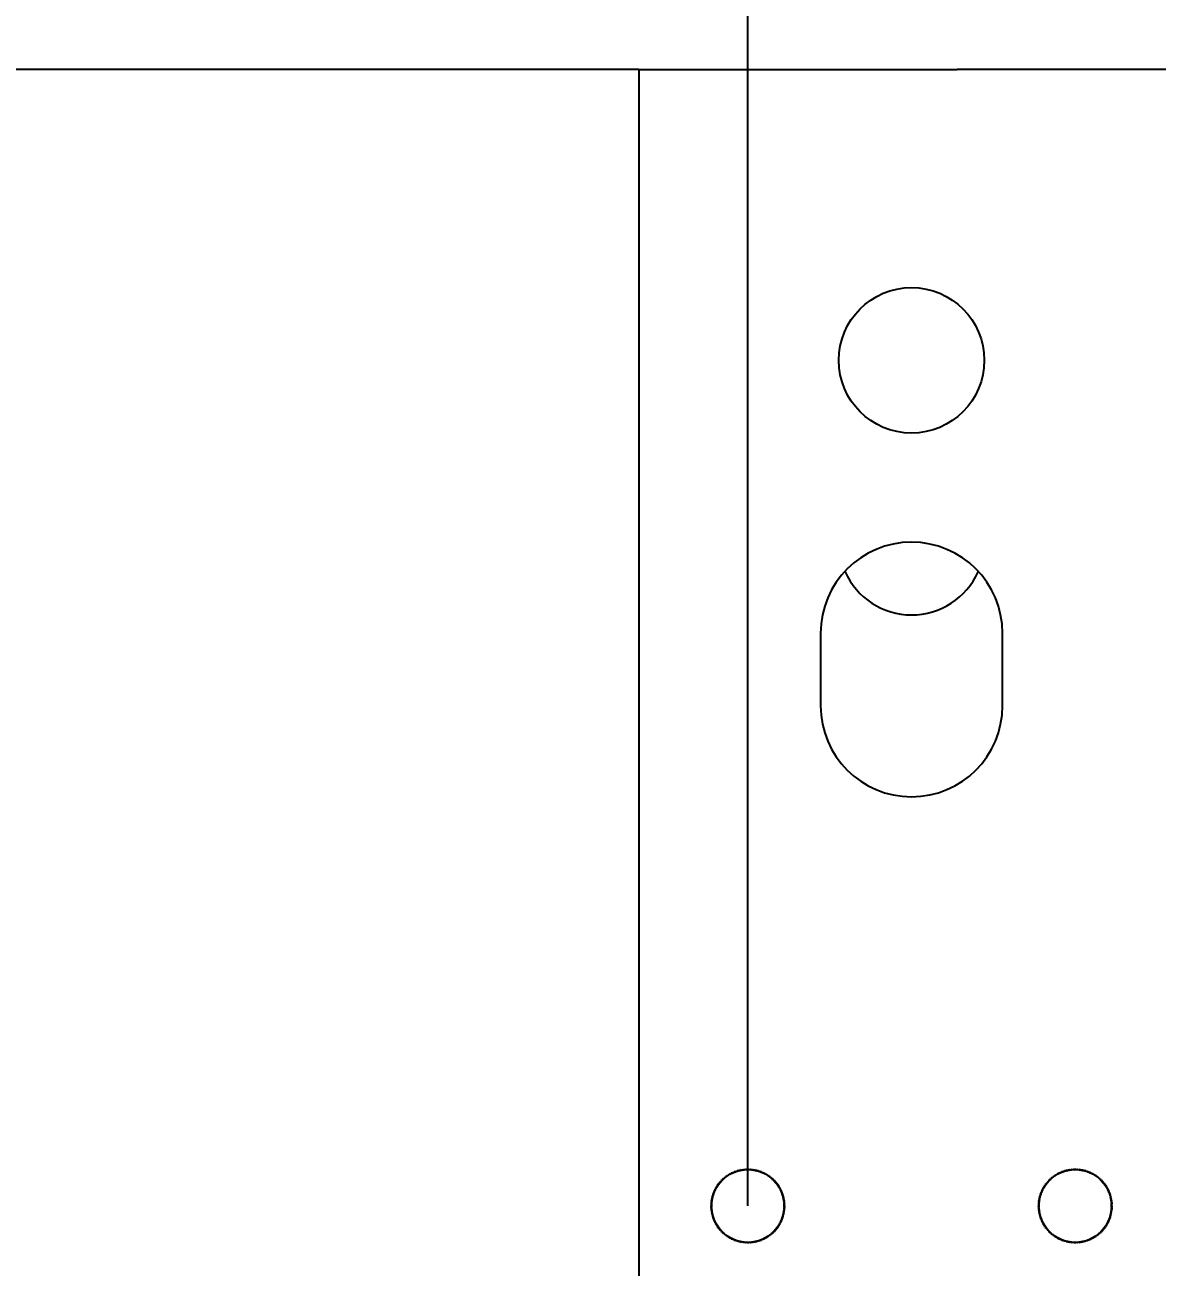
# Model space of a CAD drawing. Header units: millimetres. Extents: x 1409 to 26878, y 589 to 5187.
# Drawn here: x 5168 to 5230.2, y 2281 to 2349.3 of the extents above; entities that cross this region are included whole.
import ezdxf

# ---------------------------------------------------------------- set-up
doc = ezdxf.new("R2010")
doc.units = ezdxf.units.MM
doc.layers.add('02___PRT_ALL_AXES', color=7, linetype='Continuous')
doc.styles.get("Standard").update_dxf_attribs({"font": 'arial.ttf'})
doc.dimstyles.new('DIMSTYLE_5-scale4', dxfattribs={"dimscale": 2, "dimtxt": 20, "dimasz": 20, "dimexe": 1, "dimexo": 0, "dimgap": 1.25, "dimtad": 1, "dimzin": 9, "dimdsep": 46, "dimtxsty": 'Standard', "dimcen": 0.09, "dimclre": 256, "dimclrt": 256, "dimadec": 1, "dimazin": 2, "dimtp": 0.15, "dimtm": 0.15, "dimtfac": 0.8, "dimtmove": 0, "dimatfit": 3, "dimfxl": 1, "dimtolj": 1, "dimarcsym": 0})

# ---------------------------------------------------------------- blocks, each defined once
blk = doc.blocks.new('*D16')
at = {"lineweight": -2, "transparency": 16777216}
for p, q in [((5201.709, 2346.845), (5116.461, 2346.845)), ((5118.461, 2306.845), (5118.461, 1714.345)), ((5201.709, 1674.345), (5116.461, 1674.345))]:
    blk.add_line(p, q, dxfattribs=at)
at = {"transparency": 16777216}
for points in [[(5111.795, 2306.845), (5125.128, 2306.845), (5118.461, 2346.845)], [(5111.795, 1714.345), (5125.128, 1714.345), (5118.461, 1674.345)]]:
    blk.add_solid(points, dxfattribs=at)
at = {"layer": 'Defpoints', "color": 0, "transparency": 16777216}
for p in [(5201.709, 2346.845), (5118.461, 1674.345), (5201.709, 1674.345)]:
    blk.add_point(p, dxfattribs=at)
at = {"transparency": 16777216, "insert": (5090.068, 2010.595), "char_height": 40, "attachment_point": 5, "rotation": 90}
blk.add_mtext('\\A1;672.5 [2\'-2 1/2"]', dxfattribs=at)
blk = doc.blocks.new('*D22')
at = {"lineweight": -2, "transparency": 16777216}
for p, q in [((5207.709, 2284.345), (5207.709, 2474.104)), ((5807.709, 2284.345), (5807.709, 2474.104))]:
    blk.add_line(p, q, dxfattribs=at)
at = {"color": 0, "lineweight": -2, "transparency": 16777216}
blk.add_line((5247.709, 2472.104), (5767.709, 2472.104), dxfattribs=at)
at = {"color": 0, "transparency": 16777216}
for points in [[(5247.709, 2478.771), (5247.709, 2465.437), (5207.709, 2472.104)], [(5767.709, 2478.771), (5767.709, 2465.437), (5807.709, 2472.104)]]:
    blk.add_solid(points, dxfattribs=at)
at = {"layer": 'Defpoints', "color": 0, "transparency": 16777216}
for p in [(5807.709, 2472.104), (5207.709, 2284.345), (5807.709, 2284.345)]:
    blk.add_point(p, dxfattribs=at)
at = {"transparency": 16777216, "insert": (5507.709, 2500.498), "char_height": 40, "attachment_point": 5}
blk.add_mtext('\\A1;600 [1\'-11 5/8"]', dxfattribs=at)

msp = doc.modelspace()

# ---------------------------------------------------------------- linework, layer by layer
at = {"color": 7, "linetype": 'Continuous'}
for p, q in [((5201.709, 2346.8453), (5201.709, 1674.3453)), ((5201.709, 2346.8453), (5219.209, 2346.8453)), ((5231.709, 2346.8453), (5219.209, 2346.8453)), ((5211.709, 2315.8453), (5211.709, 2311.8453)), ((5221.709, 2311.8453), (5221.709, 2315.8453)), ((5207.5214, 2286.3364), (5207.5304, 2286.3875)), ((5207.5304, 2286.3875), (5207.5481, 2286.3388)), ((5207.6084, 2286.3427), (5207.6196, 2286.3933)), ((5207.6196, 2286.3933), (5207.6352, 2286.3439)), ((5207.6956, 2286.3452), (5207.709, 2286.3953)), ((5207.709, 2286.3953), (5207.7224, 2286.3452)), ((5207.7829, 2286.3439), (5207.7984, 2286.3933)), ((5207.7984, 2286.3933), (5207.8097, 2286.3427)), ((5207.87, 2286.3388), (5207.8877, 2286.3875)), ((5207.8877, 2286.3875), (5207.8967, 2286.3364)), ((5225.5214, 2286.3364), (5225.5304, 2286.3875)), ((5225.5304, 2286.3875), (5225.5481, 2286.3388)), ((5225.6084, 2286.3427), (5225.6196, 2286.3933)), ((5225.6196, 2286.3933), (5225.6352, 2286.3439)), ((5225.6956, 2286.3452), (5225.709, 2286.3953)), ((5225.709, 2286.3953), (5225.7224, 2286.3452)), ((5225.7829, 2286.3439), (5225.7984, 2286.3933)), ((5225.7984, 2286.3933), (5225.8097, 2286.3427)), ((5225.87, 2286.3388), (5225.8877, 2286.3875)), ((5225.8877, 2286.3875), (5225.8967, 2286.3364)), ((5206.2254, 2285.6865), (5206.1976, 2285.7302)), ((5206.1976, 2285.7302), (5206.2436, 2285.7063)), ((5206.2854, 2285.75), (5206.2595, 2285.7948)), ((5206.2595, 2285.7948), (5206.3043, 2285.7689)), ((5206.348, 2285.8107), (5206.3241, 2285.8567)), ((5206.3241, 2285.8567), (5206.3678, 2285.8288)), ((5206.4132, 2285.8687), (5206.3913, 2285.9156)), ((5206.3913, 2285.9156), (5206.4338, 2285.8859)), ((5206.4809, 2285.9238), (5206.4611, 2285.9716)), ((5206.4611, 2285.9716), (5206.5022, 2285.9401)), ((5206.5509, 2285.9758), (5206.5332, 2286.0245)), ((5206.5332, 2286.0245), (5206.5729, 2285.9912)), ((5206.6231, 2286.0248), (5206.6076, 2286.0742)), ((5206.6076, 2286.0742), (5206.6458, 2286.0392)), ((5206.6974, 2286.0706), (5206.684, 2286.1206)), ((5206.684, 2286.1206), (5206.7207, 2286.084)), ((5206.7737, 2286.113), (5206.7624, 2286.1636)), ((5206.7624, 2286.1636), (5206.7974, 2286.1254)), ((5206.8517, 2286.1522), (5206.8427, 2286.2032)), ((5206.8427, 2286.2032), (5206.876, 2286.1635)), ((5206.9313, 2286.1878), (5206.9245, 2286.2392)), ((5206.9245, 2286.2392), (5206.9561, 2286.1981)), ((5207.0124, 2286.22), (5207.0079, 2286.2716)), ((5207.0079, 2286.2716), (5207.0376, 2286.2292)), ((5207.0948, 2286.2486), (5207.0926, 2286.3004)), ((5207.0926, 2286.3004), (5207.1204, 2286.2567)), ((5207.1785, 2286.2736), (5207.1785, 2286.3254)), ((5207.1785, 2286.3254), (5207.2044, 2286.2805)), ((5207.2631, 2286.2949), (5207.2653, 2286.3467)), ((5207.2653, 2286.3467), (5207.2893, 2286.3007)), ((5207.3485, 2286.3125), (5207.3531, 2286.3641)), ((5207.3531, 2286.3641), (5207.3749, 2286.3172)), ((5207.4347, 2286.3264), (5207.4415, 2286.3777)), ((5207.4415, 2286.3777), (5207.4613, 2286.3299)), ((5207.9568, 2286.3299), (5207.9766, 2286.3777)), ((5207.9766, 2286.3777), (5207.9834, 2286.3264)), ((5208.0431, 2286.3172), (5208.065, 2286.3641)), ((5208.065, 2286.3641), (5208.0695, 2286.3125)), ((5208.1288, 2286.3007), (5208.1527, 2286.3467)), ((5208.1527, 2286.3467), (5208.155, 2286.2949)), ((5208.2137, 2286.2805), (5208.2396, 2286.3254)), ((5208.2396, 2286.3254), (5208.2396, 2286.2736)), ((5208.2976, 2286.2567), (5208.3255, 2286.3004)), ((5208.3255, 2286.3004), (5208.3232, 2286.2486)), ((5208.3805, 2286.2292), (5208.4102, 2286.2716)), ((5208.4102, 2286.2716), (5208.4057, 2286.22)), ((5208.462, 2286.1981), (5208.4935, 2286.2392)), ((5208.4935, 2286.2392), (5208.4868, 2286.1878)), ((5208.5421, 2286.1635), (5208.5754, 2286.2032)), ((5208.5754, 2286.2032), (5208.5664, 2286.1522)), ((5208.6206, 2286.1254), (5208.6556, 2286.1636)), ((5208.6556, 2286.1636), (5208.6444, 2286.113)), ((5208.6974, 2286.084), (5208.734, 2286.1206)), ((5208.734, 2286.1206), (5208.7206, 2286.0706)), ((5208.7723, 2286.0392), (5208.8105, 2286.0742)), ((5208.8105, 2286.0742), (5208.7949, 2286.0248)), ((5208.8452, 2285.9912), (5208.8849, 2286.0245)), ((5208.8849, 2286.0245), (5208.8671, 2285.9758)), ((5208.9159, 2285.9401), (5208.957, 2285.9716)), ((5208.957, 2285.9716), (5208.9372, 2285.9238)), ((5208.9843, 2285.8859), (5209.0267, 2285.9156)), ((5209.0267, 2285.9156), (5209.0048, 2285.8687)), ((5209.0503, 2285.8288), (5209.094, 2285.8567)), ((5209.094, 2285.8567), (5209.0701, 2285.8107)), ((5209.1137, 2285.7689), (5209.1586, 2285.7948)), ((5209.1586, 2285.7948), (5209.1327, 2285.75)), ((5209.1745, 2285.7063), (5209.2204, 2285.7302)), ((5209.2204, 2285.7302), (5209.1926, 2285.6865)), ((5224.2254, 2285.6865), (5224.1976, 2285.7302)), ((5224.1976, 2285.7302), (5224.2436, 2285.7063)), ((5224.2854, 2285.75), (5224.2595, 2285.7948)), ((5224.2595, 2285.7948), (5224.3043, 2285.7689)), ((5224.348, 2285.8107), (5224.3241, 2285.8567)), ((5224.3241, 2285.8567), (5224.3678, 2285.8288)), ((5224.4132, 2285.8687), (5224.3913, 2285.9156)), ((5224.3913, 2285.9156), (5224.4338, 2285.8859)), ((5224.4809, 2285.9238), (5224.4611, 2285.9716)), ((5224.4611, 2285.9716), (5224.5022, 2285.9401)), ((5224.5509, 2285.9758), (5224.5332, 2286.0245)), ((5224.5332, 2286.0245), (5224.5729, 2285.9912)), ((5224.6231, 2286.0248), (5224.6076, 2286.0742)), ((5224.6076, 2286.0742), (5224.6458, 2286.0392)), ((5224.6974, 2286.0706), (5224.684, 2286.1206)), ((5224.684, 2286.1206), (5224.7207, 2286.084)), ((5224.7737, 2286.113), (5224.7624, 2286.1636)), ((5224.7624, 2286.1636), (5224.7974, 2286.1254)), ((5224.8517, 2286.1522), (5224.8427, 2286.2032)), ((5224.8427, 2286.2032), (5224.876, 2286.1635)), ((5224.9313, 2286.1878), (5224.9245, 2286.2392)), ((5224.9245, 2286.2392), (5224.9561, 2286.1981)), ((5225.0124, 2286.22), (5225.0079, 2286.2716)), ((5225.0079, 2286.2716), (5225.0376, 2286.2292)), ((5225.0948, 2286.2486), (5225.0926, 2286.3004)), ((5225.0926, 2286.3004), (5225.1204, 2286.2567)), ((5225.1785, 2286.2736), (5225.1785, 2286.3254)), ((5225.1785, 2286.3254), (5225.2044, 2286.2805)), ((5225.2631, 2286.2949), (5225.2653, 2286.3467)), ((5225.2653, 2286.3467), (5225.2893, 2286.3007)), ((5225.3485, 2286.3125), (5225.3531, 2286.3641)), ((5225.3531, 2286.3641), (5225.3749, 2286.3172)), ((5225.4347, 2286.3264), (5225.4415, 2286.3777)), ((5225.4415, 2286.3777), (5225.4613, 2286.3299)), ((5225.9568, 2286.3299), (5225.9766, 2286.3777)), ((5225.9766, 2286.3777), (5225.9834, 2286.3264)), ((5226.0431, 2286.3172), (5226.065, 2286.3641)), ((5226.065, 2286.3641), (5226.0695, 2286.3125)), ((5226.1288, 2286.3007), (5226.1527, 2286.3467)), ((5226.1527, 2286.3467), (5226.155, 2286.2949)), ((5226.2137, 2286.2805), (5226.2396, 2286.3254)), ((5226.2396, 2286.3254), (5226.2396, 2286.2736)), ((5226.2976, 2286.2567), (5226.3255, 2286.3004)), ((5226.3255, 2286.3004), (5226.3232, 2286.2486)), ((5226.3805, 2286.2292), (5226.4102, 2286.2716)), ((5226.4102, 2286.2716), (5226.4057, 2286.22)), ((5226.462, 2286.1981), (5226.4935, 2286.2392)), ((5226.4935, 2286.2392), (5226.4868, 2286.1878)), ((5226.5421, 2286.1635), (5226.5754, 2286.2032)), ((5226.5754, 2286.2032), (5226.5664, 2286.1522)), ((5226.6206, 2286.1254), (5226.6556, 2286.1636)), ((5226.6556, 2286.1636), (5226.6444, 2286.113)), ((5226.6974, 2286.084), (5226.734, 2286.1206)), ((5226.734, 2286.1206), (5226.7206, 2286.0706)), ((5226.7723, 2286.0392), (5226.8105, 2286.0742)), ((5226.8105, 2286.0742), (5226.7949, 2286.0248)), ((5226.8452, 2285.9912), (5226.8849, 2286.0245)), ((5226.8849, 2286.0245), (5226.8671, 2285.9758)), ((5226.9159, 2285.9401), (5226.957, 2285.9716)), ((5226.957, 2285.9716), (5226.9372, 2285.9238)), ((5226.9843, 2285.8859), (5227.0267, 2285.9156)), ((5227.0267, 2285.9156), (5227.0048, 2285.8687)), ((5227.0503, 2285.8288), (5227.094, 2285.8567)), ((5227.094, 2285.8567), (5227.0701, 2285.8107)), ((5227.1137, 2285.7689), (5227.1586, 2285.7948)), ((5227.1586, 2285.7948), (5227.1327, 2285.75)), ((5227.1745, 2285.7063), (5227.2204, 2285.7302)), ((5227.2204, 2285.7302), (5227.1926, 2285.6865)), ((5205.8251, 2285.0167), (5205.7827, 2285.0464)), ((5205.7827, 2285.0464), (5205.8343, 2285.0419)), ((5205.8562, 2285.0982), (5205.8151, 2285.1298)), ((5205.8151, 2285.1298), (5205.8664, 2285.123)), ((5205.8908, 2285.1783), (5205.8511, 2285.2116)), ((5205.8511, 2285.2116), (5205.9021, 2285.2026)), ((5205.9289, 2285.2568), (5205.8907, 2285.2918)), ((5205.8907, 2285.2918), (5205.9412, 2285.2806)), ((5205.9703, 2285.3336), (5205.9337, 2285.3703)), ((5205.9337, 2285.3703), (5205.9837, 2285.3568)), ((5206.0151, 2285.4085), (5205.9801, 2285.4467)), ((5205.9801, 2285.4467), (5206.0295, 2285.4311)), ((5206.0631, 2285.4814), (5206.0298, 2285.5211)), ((5206.0298, 2285.5211), (5206.0785, 2285.5034)), ((5206.1142, 2285.5521), (5206.0827, 2285.5932)), ((5206.0827, 2285.5932), (5206.1305, 2285.5734)), ((5206.1684, 2285.6205), (5206.1386, 2285.663)), ((5206.1386, 2285.663), (5206.1856, 2285.6411)), ((5209.2325, 2285.6411), (5209.2794, 2285.663)), ((5209.2794, 2285.663), (5209.2497, 2285.6205)), ((5209.2875, 2285.5734), (5209.3354, 2285.5932)), ((5209.3354, 2285.5932), (5209.3039, 2285.5521)), ((5209.3396, 2285.5034), (5209.3883, 2285.5211)), ((5209.3883, 2285.5211), (5209.355, 2285.4814)), ((5209.3886, 2285.4311), (5209.438, 2285.4467)), ((5209.438, 2285.4467), (5209.403, 2285.4085)), ((5209.4343, 2285.3568), (5209.4844, 2285.3703)), ((5209.4844, 2285.3703), (5209.4477, 2285.3336)), ((5209.4768, 2285.2806), (5209.5274, 2285.2918)), ((5209.5274, 2285.2918), (5209.4892, 2285.2568)), ((5209.5159, 2285.2026), (5209.567, 2285.2116)), ((5209.567, 2285.2116), (5209.5273, 2285.1783)), ((5209.5516, 2285.123), (5209.603, 2285.1298)), ((5209.603, 2285.1298), (5209.5619, 2285.0982)), ((5209.5838, 2285.0419), (5209.6354, 2285.0464)), ((5209.6354, 2285.0464), (5209.593, 2285.0167)), ((5223.8251, 2285.0167), (5223.7827, 2285.0464)), ((5223.7827, 2285.0464), (5223.8343, 2285.0419)), ((5223.8562, 2285.0982), (5223.8151, 2285.1298)), ((5223.8151, 2285.1298), (5223.8664, 2285.123)), ((5223.8908, 2285.1783), (5223.8511, 2285.2116)), ((5223.8511, 2285.2116), (5223.9021, 2285.2026)), ((5223.9289, 2285.2568), (5223.8907, 2285.2918)), ((5223.8907, 2285.2918), (5223.9412, 2285.2806)), ((5223.9703, 2285.3336), (5223.9337, 2285.3703)), ((5223.9337, 2285.3703), (5223.9837, 2285.3568)), ((5224.0151, 2285.4085), (5223.9801, 2285.4467)), ((5223.9801, 2285.4467), (5224.0295, 2285.4311)), ((5224.0631, 2285.4814), (5224.0298, 2285.5211)), ((5224.0298, 2285.5211), (5224.0785, 2285.5034)), ((5224.1142, 2285.5521), (5224.0827, 2285.5932)), ((5224.0827, 2285.5932), (5224.1305, 2285.5734)), ((5224.1684, 2285.6205), (5224.1386, 2285.663)), ((5224.1386, 2285.663), (5224.1856, 2285.6411)), ((5227.2325, 2285.6411), (5227.2794, 2285.663)), ((5227.2794, 2285.663), (5227.2497, 2285.6205)), ((5227.2875, 2285.5734), (5227.3354, 2285.5932)), ((5227.3354, 2285.5932), (5227.3039, 2285.5521)), ((5227.3396, 2285.5034), (5227.3883, 2285.5211)), ((5227.3883, 2285.5211), (5227.355, 2285.4814)), ((5227.3886, 2285.4311), (5227.438, 2285.4467)), ((5227.438, 2285.4467), (5227.403, 2285.4085)), ((5227.4343, 2285.3568), (5227.4844, 2285.3703)), ((5227.4844, 2285.3703), (5227.4477, 2285.3336)), ((5227.4768, 2285.2806), (5227.5274, 2285.2918)), ((5227.5274, 2285.2918), (5227.4892, 2285.2568)), ((5227.5159, 2285.2026), (5227.567, 2285.2116)), ((5227.567, 2285.2116), (5227.5273, 2285.1783)), ((5227.5516, 2285.123), (5227.603, 2285.1298)), ((5227.603, 2285.1298), (5227.5619, 2285.0982)), ((5227.5838, 2285.0419), (5227.6354, 2285.0464)), ((5227.6354, 2285.0464), (5227.593, 2285.0167)), ((5205.659, 2284.3453), (5205.7091, 2284.3587)), ((5205.7091, 2284.3318), (5205.659, 2284.3453)), ((5205.661, 2284.4347), (5205.7116, 2284.4459)), ((5205.7104, 2284.4191), (5205.661, 2284.4347)), ((5205.6668, 2284.5239), (5205.7179, 2284.5329)), ((5205.7155, 2284.5062), (5205.6668, 2284.5239)), ((5205.6766, 2284.6128), (5205.7279, 2284.6196)), ((5205.7244, 2284.593), (5205.6766, 2284.6128)), ((5205.6902, 2284.7012), (5205.7418, 2284.7057)), ((5205.7371, 2284.6793), (5205.6902, 2284.7012)), ((5205.7076, 2284.789), (5205.7594, 2284.7912)), ((5205.7536, 2284.765), (5205.7076, 2284.789)), ((5205.7738, 2284.8499), (5205.7289, 2284.8758)), ((5205.7289, 2284.8758), (5205.7807, 2284.8758)), ((5205.7976, 2284.9339), (5205.7539, 2284.9617)), ((5205.7539, 2284.9617), (5205.8057, 2284.9594)), ((5209.6124, 2284.9594), (5209.6641, 2284.9617)), ((5209.6641, 2284.9617), (5209.6205, 2284.9339)), ((5209.6374, 2284.8758), (5209.6892, 2284.8758)), ((5209.6892, 2284.8758), (5209.6443, 2284.8499)), ((5209.6587, 2284.7912), (5209.7104, 2284.789)), ((5209.7104, 2284.789), (5209.6645, 2284.765)), ((5209.6763, 2284.7057), (5209.7279, 2284.7012)), ((5209.7279, 2284.7012), (5209.6809, 2284.6793)), ((5209.6901, 2284.6196), (5209.7415, 2284.6128)), ((5209.7415, 2284.6128), (5209.6936, 2284.593)), ((5209.7002, 2284.5329), (5209.7512, 2284.5239)), ((5209.7512, 2284.5239), (5209.7025, 2284.5062)), ((5209.7065, 2284.4459), (5209.7571, 2284.4347)), ((5209.7571, 2284.4347), (5209.7077, 2284.4191)), ((5209.709, 2284.3587), (5209.759, 2284.3453)), ((5209.759, 2284.3453), (5209.709, 2284.3318)), ((5223.659, 2284.3453), (5223.7091, 2284.3587)), ((5223.7091, 2284.3318), (5223.659, 2284.3453)), ((5223.661, 2284.4347), (5223.7116, 2284.4459)), ((5223.7104, 2284.4191), (5223.661, 2284.4347)), ((5223.6668, 2284.5239), (5223.7179, 2284.5329)), ((5223.7155, 2284.5062), (5223.6668, 2284.5239)), ((5223.6766, 2284.6128), (5223.7279, 2284.6196)), ((5223.7244, 2284.593), (5223.6766, 2284.6128)), ((5223.6902, 2284.7012), (5223.7418, 2284.7057)), ((5223.7371, 2284.6793), (5223.6902, 2284.7012)), ((5223.7076, 2284.789), (5223.7594, 2284.7912)), ((5223.7536, 2284.765), (5223.7076, 2284.789)), ((5223.7738, 2284.8499), (5223.7289, 2284.8758)), ((5223.7289, 2284.8758), (5223.7807, 2284.8758)), ((5223.7976, 2284.9339), (5223.7539, 2284.9617)), ((5223.7539, 2284.9617), (5223.8057, 2284.9594)), ((5227.6124, 2284.9594), (5227.6641, 2284.9617)), ((5227.6641, 2284.9617), (5227.6205, 2284.9339)), ((5227.6374, 2284.8758), (5227.6892, 2284.8758)), ((5227.6892, 2284.8758), (5227.6443, 2284.8499)), ((5227.6587, 2284.7912), (5227.7104, 2284.789)), ((5227.7104, 2284.789), (5227.6645, 2284.765)), ((5227.6763, 2284.7057), (5227.7279, 2284.7012)), ((5227.7279, 2284.7012), (5227.6809, 2284.6793)), ((5227.6901, 2284.6196), (5227.7415, 2284.6128)), ((5227.7415, 2284.6128), (5227.6936, 2284.593)), ((5227.7002, 2284.5329), (5227.7512, 2284.5239)), ((5227.7512, 2284.5239), (5227.7025, 2284.5062)), ((5227.7065, 2284.4459), (5227.7571, 2284.4347)), ((5227.7571, 2284.4347), (5227.7077, 2284.4191)), ((5227.709, 2284.3587), (5227.759, 2284.3453)), ((5227.759, 2284.3453), (5227.709, 2284.3318)), ((5205.661, 2284.2558), (5205.7104, 2284.2714)), ((5205.7116, 2284.2446), (5205.661, 2284.2558)), ((5205.6668, 2284.1666), (5205.7155, 2284.1843)), ((5205.7179, 2284.1576), (5205.6668, 2284.1666)), ((5205.6766, 2284.0777), (5205.7244, 2284.0975)), ((5205.7279, 2284.0709), (5205.6766, 2284.0777)), ((5205.6902, 2283.9893), (5205.7371, 2284.0112)), ((5205.7418, 2283.9848), (5205.6902, 2283.9893)), ((5205.7076, 2283.9016), (5205.7536, 2283.9255)), ((5205.7594, 2283.8993), (5205.7076, 2283.9016)), ((5205.7289, 2283.8147), (5205.7738, 2283.8406)), ((5205.7807, 2283.8147), (5205.7289, 2283.8147)), ((5205.7539, 2283.7288), (5205.7976, 2283.7566)), ((5205.8057, 2283.7311), (5205.7539, 2283.7288)), ((5205.7827, 2283.6441), (5205.8251, 2283.6738)), ((5209.593, 2283.6738), (5209.6354, 2283.6441)), ((5209.6641, 2283.7288), (5209.6124, 2283.7311)), ((5209.6205, 2283.7566), (5209.6641, 2283.7288)), ((5209.6892, 2283.8147), (5209.6374, 2283.8147)), ((5209.6443, 2283.8406), (5209.6892, 2283.8147)), ((5209.7104, 2283.9016), (5209.6587, 2283.8993)), ((5209.6645, 2283.9255), (5209.7104, 2283.9016)), ((5209.7279, 2283.9893), (5209.6763, 2283.9848)), ((5209.6809, 2284.0112), (5209.7279, 2283.9893)), ((5209.7415, 2284.0777), (5209.6901, 2284.0709)), ((5209.6936, 2284.0975), (5209.7415, 2284.0777)), ((5209.7512, 2284.1666), (5209.7002, 2284.1576)), ((5209.7025, 2284.1843), (5209.7512, 2284.1666)), ((5209.7571, 2284.2558), (5209.7065, 2284.2446)), ((5209.7077, 2284.2714), (5209.7571, 2284.2558)), ((5223.661, 2284.2558), (5223.7104, 2284.2714)), ((5223.7116, 2284.2446), (5223.661, 2284.2558)), ((5223.6668, 2284.1666), (5223.7155, 2284.1843)), ((5223.7179, 2284.1576), (5223.6668, 2284.1666)), ((5223.6766, 2284.0777), (5223.7244, 2284.0975)), ((5223.7279, 2284.0709), (5223.6766, 2284.0777)), ((5223.6902, 2283.9893), (5223.7371, 2284.0112)), ((5223.7418, 2283.9848), (5223.6902, 2283.9893)), ((5223.7076, 2283.9016), (5223.7536, 2283.9255)), ((5223.7594, 2283.8993), (5223.7076, 2283.9016)), ((5223.7289, 2283.8147), (5223.7738, 2283.8406)), ((5223.7807, 2283.8147), (5223.7289, 2283.8147)), ((5223.7539, 2283.7288), (5223.7976, 2283.7566)), ((5223.8057, 2283.7311), (5223.7539, 2283.7288)), ((5223.7827, 2283.6441), (5223.8251, 2283.6738)), ((5227.593, 2283.6738), (5227.6354, 2283.6441)), ((5227.6641, 2283.7288), (5227.6124, 2283.7311)), ((5227.6205, 2283.7566), (5227.6641, 2283.7288)), ((5227.6892, 2283.8147), (5227.6374, 2283.8147)), ((5227.6443, 2283.8406), (5227.6892, 2283.8147)), ((5227.7104, 2283.9016), (5227.6587, 2283.8993)), ((5227.6645, 2283.9255), (5227.7104, 2283.9016)), ((5227.7279, 2283.9893), (5227.6763, 2283.9848)), ((5227.6809, 2284.0112), (5227.7279, 2283.9893)), ((5227.7415, 2284.0777), (5227.6901, 2284.0709)), ((5227.6936, 2284.0975), (5227.7415, 2284.0777)), ((5227.7512, 2284.1666), (5227.7002, 2284.1576)), ((5227.7025, 2284.1843), (5227.7512, 2284.1666)), ((5227.7571, 2284.2558), (5227.7065, 2284.2446)), ((5227.7077, 2284.2714), (5227.7571, 2284.2558)), ((5205.8343, 2283.6486), (5205.7827, 2283.6441)), ((5205.8151, 2283.5608), (5205.8562, 2283.5923)), ((5205.8664, 2283.5675), (5205.8151, 2283.5608)), ((5205.8511, 2283.4789), (5205.8908, 2283.5122)), ((5205.9021, 2283.4879), (5205.8511, 2283.4789)), ((5205.8907, 2283.3987), (5205.9289, 2283.4337)), ((5205.9412, 2283.4099), (5205.8907, 2283.3987)), ((5205.9337, 2283.3203), (5205.9703, 2283.3569)), ((5205.9837, 2283.3337), (5205.9337, 2283.3203)), ((5205.9801, 2283.2438), (5206.0151, 2283.282)), ((5206.0295, 2283.2594), (5205.9801, 2283.2438)), ((5206.0298, 2283.1694), (5206.0631, 2283.2091)), ((5206.0785, 2283.1871), (5206.0298, 2283.1694)), ((5206.0827, 2283.0973), (5206.1142, 2283.1384)), ((5206.1305, 2283.1171), (5206.0827, 2283.0973)), ((5206.1386, 2283.0275), (5206.1684, 2283.07)), ((5206.1856, 2283.0494), (5206.1386, 2283.0275)), ((5206.1976, 2282.9603), (5206.2254, 2283.004)), ((5206.2436, 2282.9842), (5206.1976, 2282.9603)), ((5209.2204, 2282.9603), (5209.1745, 2282.9842)), ((5209.1926, 2283.004), (5209.2204, 2282.9603)), ((5209.2794, 2283.0275), (5209.2325, 2283.0494)), ((5209.2497, 2283.07), (5209.2794, 2283.0275)), ((5209.3354, 2283.0973), (5209.2875, 2283.1171)), ((5209.3039, 2283.1384), (5209.3354, 2283.0973)), ((5209.3883, 2283.1694), (5209.3396, 2283.1871)), ((5209.355, 2283.2091), (5209.3883, 2283.1694)), ((5209.438, 2283.2438), (5209.3886, 2283.2594)), ((5209.403, 2283.282), (5209.438, 2283.2438)), ((5209.4844, 2283.3203), (5209.4343, 2283.3337)), ((5209.4477, 2283.3569), (5209.4844, 2283.3203)), ((5209.5274, 2283.3987), (5209.4768, 2283.4099)), ((5209.4892, 2283.4337), (5209.5274, 2283.3987)), ((5209.567, 2283.4789), (5209.5159, 2283.4879)), ((5209.5273, 2283.5122), (5209.567, 2283.4789)), ((5209.603, 2283.5608), (5209.5516, 2283.5675)), ((5209.5619, 2283.5923), (5209.603, 2283.5608)), ((5209.6354, 2283.6441), (5209.5838, 2283.6486)), ((5223.8343, 2283.6486), (5223.7827, 2283.6441)), ((5223.8151, 2283.5608), (5223.8562, 2283.5923)), ((5223.8664, 2283.5675), (5223.8151, 2283.5608)), ((5223.8511, 2283.4789), (5223.8908, 2283.5122)), ((5223.9021, 2283.4879), (5223.8511, 2283.4789)), ((5223.8907, 2283.3987), (5223.9289, 2283.4337)), ((5223.9412, 2283.4099), (5223.8907, 2283.3987)), ((5223.9337, 2283.3203), (5223.9703, 2283.3569)), ((5223.9837, 2283.3337), (5223.9337, 2283.3203)), ((5223.9801, 2283.2438), (5224.0151, 2283.282)), ((5224.0295, 2283.2594), (5223.9801, 2283.2438)), ((5224.0298, 2283.1694), (5224.0631, 2283.2091)), ((5224.0785, 2283.1871), (5224.0298, 2283.1694)), ((5224.0827, 2283.0973), (5224.1142, 2283.1384)), ((5224.1305, 2283.1171), (5224.0827, 2283.0973)), ((5224.1386, 2283.0275), (5224.1684, 2283.07)), ((5224.1856, 2283.0494), (5224.1386, 2283.0275)), ((5224.1976, 2282.9603), (5224.2254, 2283.004)), ((5224.2436, 2282.9842), (5224.1976, 2282.9603)), ((5227.2204, 2282.9603), (5227.1745, 2282.9842)), ((5227.1926, 2283.004), (5227.2204, 2282.9603)), ((5227.2794, 2283.0275), (5227.2325, 2283.0494)), ((5227.2497, 2283.07), (5227.2794, 2283.0275)), ((5227.3354, 2283.0973), (5227.2875, 2283.1171)), ((5227.3039, 2283.1384), (5227.3354, 2283.0973)), ((5227.3883, 2283.1694), (5227.3396, 2283.1871)), ((5227.355, 2283.2091), (5227.3883, 2283.1694)), ((5227.438, 2283.2438), (5227.3886, 2283.2594)), ((5227.403, 2283.282), (5227.438, 2283.2438)), ((5227.4844, 2283.3203), (5227.4343, 2283.3337)), ((5227.4477, 2283.3569), (5227.4844, 2283.3203)), ((5227.5274, 2283.3987), (5227.4768, 2283.4099)), ((5227.4892, 2283.4337), (5227.5274, 2283.3987)), ((5227.567, 2283.4789), (5227.5159, 2283.4879)), ((5227.5273, 2283.5122), (5227.567, 2283.4789)), ((5227.603, 2283.5608), (5227.5516, 2283.5675)), ((5227.5619, 2283.5923), (5227.603, 2283.5608)), ((5227.6354, 2283.6441), (5227.5838, 2283.6486)), ((5206.2595, 2282.8957), (5206.2854, 2282.9406)), ((5206.3043, 2282.9216), (5206.2595, 2282.8957)), ((5206.3241, 2282.8338), (5206.348, 2282.8798)), ((5206.3678, 2282.8617), (5206.3241, 2282.8338)), ((5206.3913, 2282.7749), (5206.4132, 2282.8218)), ((5206.4338, 2282.8046), (5206.3913, 2282.7749)), ((5206.4611, 2282.7189), (5206.4809, 2282.7667)), ((5206.5022, 2282.7504), (5206.4611, 2282.7189)), ((5206.5332, 2282.666), (5206.5509, 2282.7147)), ((5206.5729, 2282.6993), (5206.5332, 2282.666)), ((5206.6076, 2282.6163), (5206.6231, 2282.6657)), ((5206.6458, 2282.6513), (5206.6076, 2282.6163)), ((5206.684, 2282.5699), (5206.6974, 2282.6199)), ((5206.7207, 2282.6065), (5206.684, 2282.5699)), ((5206.7624, 2282.5269), (5206.7737, 2282.5775)), ((5206.7974, 2282.5651), (5206.7624, 2282.5269)), ((5206.8427, 2282.4873), (5206.8517, 2282.5383)), ((5206.876, 2282.527), (5206.8427, 2282.4873)), ((5206.9245, 2282.4513), (5206.9313, 2282.5027)), ((5206.9561, 2282.4924), (5206.9245, 2282.4513)), ((5207.0079, 2282.4189), (5207.0124, 2282.4705)), ((5207.0376, 2282.4613), (5207.0079, 2282.4189)), ((5207.0926, 2282.3901), (5207.0948, 2282.4419)), ((5207.1204, 2282.4338), (5207.0926, 2282.3901)), ((5207.1785, 2282.3651), (5207.1785, 2282.4169)), ((5207.2044, 2282.41), (5207.1785, 2282.3651)), ((5207.2653, 2282.3438), (5207.2631, 2282.3956)), ((5207.2893, 2282.3898), (5207.2653, 2282.3438)), ((5207.3531, 2282.3264), (5207.3485, 2282.378)), ((5207.3749, 2282.3734), (5207.3531, 2282.3264)), ((5207.4415, 2282.3128), (5207.4347, 2282.3642)), ((5207.4613, 2282.3607), (5207.4415, 2282.3128)), ((5207.5304, 2282.3031), (5207.5214, 2282.3541)), ((5207.5481, 2282.3517), (5207.5304, 2282.3031)), ((5207.6196, 2282.2972), (5207.6084, 2282.3478)), ((5207.6352, 2282.3466), (5207.6196, 2282.2972)), ((5207.709, 2282.2953), (5207.6956, 2282.3453)), ((5207.7224, 2282.3453), (5207.709, 2282.2953)), ((5207.7984, 2282.2972), (5207.7829, 2282.3466)), ((5207.8097, 2282.3478), (5207.7984, 2282.2972)), ((5207.8877, 2282.3031), (5207.87, 2282.3517)), ((5207.8967, 2282.3541), (5207.8877, 2282.3031)), ((5207.9766, 2282.3128), (5207.9568, 2282.3607)), ((5207.9834, 2282.3642), (5207.9766, 2282.3128)), ((5208.065, 2282.3264), (5208.0431, 2282.3734)), ((5208.0695, 2282.378), (5208.065, 2282.3264)), ((5208.1527, 2282.3438), (5208.1288, 2282.3898)), ((5208.155, 2282.3956), (5208.1527, 2282.3438)), ((5208.2396, 2282.3651), (5208.2137, 2282.41)), ((5208.2396, 2282.4169), (5208.2396, 2282.3651)), ((5208.3255, 2282.3901), (5208.2976, 2282.4338)), ((5208.3232, 2282.4419), (5208.3255, 2282.3901)), ((5208.4102, 2282.4189), (5208.3805, 2282.4613)), ((5208.4057, 2282.4705), (5208.4102, 2282.4189)), ((5208.4935, 2282.4513), (5208.462, 2282.4924)), ((5208.4868, 2282.5027), (5208.4935, 2282.4513)), ((5208.5754, 2282.4873), (5208.5421, 2282.527)), ((5208.5664, 2282.5383), (5208.5754, 2282.4873)), ((5208.6556, 2282.5269), (5208.6206, 2282.5651)), ((5208.6444, 2282.5775), (5208.6556, 2282.5269)), ((5208.734, 2282.5699), (5208.6974, 2282.6065)), ((5208.7206, 2282.6199), (5208.734, 2282.5699)), ((5208.8105, 2282.6163), (5208.7723, 2282.6513)), ((5208.7949, 2282.6657), (5208.8105, 2282.6163)), ((5208.8849, 2282.666), (5208.8452, 2282.6993)), ((5208.8671, 2282.7147), (5208.8849, 2282.666)), ((5208.957, 2282.7189), (5208.9159, 2282.7504)), ((5208.9372, 2282.7667), (5208.957, 2282.7189)), ((5209.0267, 2282.7749), (5208.9843, 2282.8046)), ((5209.0048, 2282.8218), (5209.0267, 2282.7749)), ((5209.094, 2282.8338), (5209.0503, 2282.8617)), ((5209.0701, 2282.8798), (5209.094, 2282.8338)), ((5209.1586, 2282.8957), (5209.1137, 2282.9216)), ((5209.1327, 2282.9406), (5209.1586, 2282.8957)), ((5224.2595, 2282.8957), (5224.2854, 2282.9406)), ((5224.3043, 2282.9216), (5224.2595, 2282.8957)), ((5224.3241, 2282.8338), (5224.348, 2282.8798)), ((5224.3678, 2282.8617), (5224.3241, 2282.8338)), ((5224.3913, 2282.7749), (5224.4132, 2282.8218)), ((5224.4338, 2282.8046), (5224.3913, 2282.7749)), ((5224.4611, 2282.7189), (5224.4809, 2282.7667)), ((5224.5022, 2282.7504), (5224.4611, 2282.7189)), ((5224.5332, 2282.666), (5224.5509, 2282.7147)), ((5224.5729, 2282.6993), (5224.5332, 2282.666)), ((5224.6076, 2282.6163), (5224.6231, 2282.6657)), ((5224.6458, 2282.6513), (5224.6076, 2282.6163)), ((5224.684, 2282.5699), (5224.6974, 2282.6199)), ((5224.7207, 2282.6065), (5224.684, 2282.5699)), ((5224.7624, 2282.5269), (5224.7737, 2282.5775)), ((5224.7974, 2282.5651), (5224.7624, 2282.5269)), ((5224.8427, 2282.4873), (5224.8517, 2282.5383)), ((5224.876, 2282.527), (5224.8427, 2282.4873)), ((5224.9245, 2282.4513), (5224.9313, 2282.5027)), ((5224.9561, 2282.4924), (5224.9245, 2282.4513)), ((5225.0079, 2282.4189), (5225.0124, 2282.4705)), ((5225.0376, 2282.4613), (5225.0079, 2282.4189)), ((5225.0926, 2282.3901), (5225.0948, 2282.4419)), ((5225.1204, 2282.4338), (5225.0926, 2282.3901)), ((5225.1785, 2282.3651), (5225.1785, 2282.4169)), ((5225.2044, 2282.41), (5225.1785, 2282.3651)), ((5225.2653, 2282.3438), (5225.2631, 2282.3956)), ((5225.2893, 2282.3898), (5225.2653, 2282.3438)), ((5225.3531, 2282.3264), (5225.3485, 2282.378)), ((5225.3749, 2282.3734), (5225.3531, 2282.3264)), ((5225.4415, 2282.3128), (5225.4347, 2282.3642)), ((5225.4613, 2282.3607), (5225.4415, 2282.3128)), ((5225.5304, 2282.3031), (5225.5214, 2282.3541)), ((5225.5481, 2282.3517), (5225.5304, 2282.3031)), ((5225.6196, 2282.2972), (5225.6084, 2282.3478)), ((5225.6352, 2282.3466), (5225.6196, 2282.2972)), ((5225.709, 2282.2953), (5225.6956, 2282.3453)), ((5225.7224, 2282.3453), (5225.709, 2282.2953)), ((5225.7984, 2282.2972), (5225.7829, 2282.3466)), ((5225.8097, 2282.3478), (5225.7984, 2282.2972)), ((5225.8877, 2282.3031), (5225.87, 2282.3517)), ((5225.8967, 2282.3541), (5225.8877, 2282.3031)), ((5225.9766, 2282.3128), (5225.9568, 2282.3607)), ((5225.9834, 2282.3642), (5225.9766, 2282.3128)), ((5226.065, 2282.3264), (5226.0431, 2282.3734)), ((5226.0695, 2282.378), (5226.065, 2282.3264)), ((5226.1527, 2282.3438), (5226.1288, 2282.3898)), ((5226.155, 2282.3956), (5226.1527, 2282.3438)), ((5226.2396, 2282.3651), (5226.2137, 2282.41)), ((5226.2396, 2282.4169), (5226.2396, 2282.3651)), ((5226.3255, 2282.3901), (5226.2976, 2282.4338)), ((5226.3232, 2282.4419), (5226.3255, 2282.3901)), ((5226.4102, 2282.4189), (5226.3805, 2282.4613)), ((5226.4057, 2282.4705), (5226.4102, 2282.4189)), ((5226.4935, 2282.4513), (5226.462, 2282.4924)), ((5226.4868, 2282.5027), (5226.4935, 2282.4513)), ((5226.5754, 2282.4873), (5226.5421, 2282.527)), ((5226.5664, 2282.5383), (5226.5754, 2282.4873)), ((5226.6556, 2282.5269), (5226.6206, 2282.5651)), ((5226.6444, 2282.5775), (5226.6556, 2282.5269)), ((5226.734, 2282.5699), (5226.6974, 2282.6065)), ((5226.7206, 2282.6199), (5226.734, 2282.5699)), ((5226.8105, 2282.6163), (5226.7723, 2282.6513)), ((5226.7949, 2282.6657), (5226.8105, 2282.6163)), ((5226.8849, 2282.666), (5226.8452, 2282.6993)), ((5226.8671, 2282.7147), (5226.8849, 2282.666)), ((5226.957, 2282.7189), (5226.9159, 2282.7504)), ((5226.9372, 2282.7667), (5226.957, 2282.7189)), ((5227.0267, 2282.7749), (5226.9843, 2282.8046)), ((5227.0048, 2282.8218), (5227.0267, 2282.7749)), ((5227.094, 2282.8338), (5227.0503, 2282.8617)), ((5227.0701, 2282.8798), (5227.094, 2282.8338)), ((5227.1586, 2282.8957), (5227.1137, 2282.9216)), ((5227.1327, 2282.9406), (5227.1586, 2282.8957))]:
    msp.add_line(p, q, dxfattribs=at)
at = {"color": 1}
msp.add_circle((5220.9762, 2341.8741), 119.5427, dxfattribs=at)
at = {"color": 7, "linetype": 'Continuous'}
for centre, radius, start, end in [((5216.709, 2315.8453), 5, 0, 180), ((5216.709, 2320.8453), 4, 203.970253, 336.029747), ((5216.709, 2311.8453), 5, 180, 0), ((5207.709, 2284.3453), 2, 135.384157, 137.115843), ((5207.709, 2284.3453), 2, 132.884157, 134.615843), ((5207.709, 2284.3453), 2, 130.384157, 132.115843), ((5207.709, 2284.3453), 2, 127.884157, 129.615843), ((5207.709, 2284.3453), 2, 125.384157, 127.115843), ((5207.709, 2284.3453), 2, 122.884157, 124.615843), ((5207.709, 2284.3453), 2, 120.384157, 122.115843), ((5207.709, 2284.3453), 2, 117.884157, 119.615843), ((5207.709, 2284.3453), 2, 115.384157, 117.115843), ((5207.709, 2284.3453), 2, 112.884157, 114.615843), ((5207.709, 2284.3453), 2, 110.384157, 112.115843), ((5207.709, 2284.3453), 2, 107.884157, 109.615843), ((5207.709, 2284.3453), 2, 105.384157, 107.115843), ((5207.709, 2284.3453), 2, 102.884157, 104.615843), ((5207.709, 2284.3453), 2, 100.384157, 102.115843), ((5207.709, 2284.3453), 2, 97.884157, 99.615843), ((5207.709, 2284.3453), 2, 95.384157, 97.115843), ((5207.709, 2284.3453), 2, 92.884157, 94.615843), ((5207.709, 2284.3453), 2, 90.384157, 92.115843), ((5207.709, 2284.3453), 2, 87.884157, 89.615843), ((5207.709, 2284.3453), 2, 85.384157, 87.115843), ((5207.709, 2284.3453), 2, 82.884157, 84.615843), ((5207.709, 2284.3453), 2, 80.384157, 82.115843), ((5207.709, 2284.3453), 2, 77.884157, 79.615843), ((5207.709, 2284.3453), 2, 75.384157, 77.115843), ((5207.709, 2284.3453), 2, 72.884157, 74.615843), ((5207.709, 2284.3453), 2, 70.384157, 72.115843), ((5207.709, 2284.3453), 2, 67.884157, 69.615843), ((5207.709, 2284.3453), 2, 65.384157, 67.115843), ((5207.709, 2284.3453), 2, 62.884157, 64.615843), ((5207.709, 2284.3453), 2, 60.384157, 62.115843), ((5207.709, 2284.3453), 2, 57.884157, 59.615843), ((5207.709, 2284.3453), 2, 55.384157, 57.115843), ((5207.709, 2284.3453), 2, 52.884157, 54.615843), ((5207.709, 2284.3453), 2, 50.384157, 52.115843), ((5207.709, 2284.3453), 2, 47.884157, 49.615843), ((5207.709, 2284.3453), 2, 45.384157, 47.115843), ((5207.709, 2284.3453), 2, 42.884157, 44.615843), ((5225.709, 2284.3453), 2, 135.384157, 137.115843), ((5225.709, 2284.3453), 2, 132.884157, 134.615843), ((5225.709, 2284.3453), 2, 130.384157, 132.115843), ((5225.709, 2284.3453), 2, 127.884157, 129.615843), ((5225.709, 2284.3453), 2, 125.384157, 127.115843), ((5225.709, 2284.3453), 2, 122.884157, 124.615843), ((5225.709, 2284.3453), 2, 120.384157, 122.115843), ((5225.709, 2284.3453), 2, 117.884157, 119.615843), ((5225.709, 2284.3453), 2, 115.384157, 117.115843), ((5225.709, 2284.3453), 2, 112.884157, 114.615843), ((5225.709, 2284.3453), 2, 110.384157, 112.115843), ((5225.709, 2284.3453), 2, 107.884157, 109.615843), ((5225.709, 2284.3453), 2, 105.384157, 107.115843), ((5225.709, 2284.3453), 2, 102.884157, 104.615843), ((5225.709, 2284.3453), 2, 100.384157, 102.115843), ((5225.709, 2284.3453), 2, 97.884157, 99.615843), ((5225.709, 2284.3453), 2, 95.384157, 97.115843), ((5225.709, 2284.3453), 2, 92.884157, 94.615843), ((5225.709, 2284.3453), 2, 90.384157, 92.115843), ((5225.709, 2284.3453), 2, 87.884157, 89.615843), ((5225.709, 2284.3453), 2, 85.384157, 87.115843), ((5225.709, 2284.3453), 2, 82.884157, 84.615843), ((5225.709, 2284.3453), 2, 80.384157, 82.115843), ((5225.709, 2284.3453), 2, 77.884157, 79.615843), ((5225.709, 2284.3453), 2, 75.384157, 77.115843), ((5225.709, 2284.3453), 2, 72.884157, 74.615843), ((5225.709, 2284.3453), 2, 70.384157, 72.115843), ((5225.709, 2284.3453), 2, 67.884157, 69.615843), ((5225.709, 2284.3453), 2, 65.384157, 67.115843), ((5225.709, 2284.3453), 2, 62.884157, 64.615843), ((5225.709, 2284.3453), 2, 60.384157, 62.115843), ((5225.709, 2284.3453), 2, 57.884157, 59.615843), ((5225.709, 2284.3453), 2, 55.384157, 57.115843), ((5225.709, 2284.3453), 2, 52.884157, 54.615843), ((5225.709, 2284.3453), 2, 50.384157, 52.115843), ((5225.709, 2284.3453), 2, 47.884157, 49.615843), ((5225.709, 2284.3453), 2, 45.384157, 47.115843), ((5225.709, 2284.3453), 2, 42.884157, 44.615843), ((5207.709, 2284.3453), 2, 160.384157, 162.115843), ((5207.709, 2284.3453), 2, 157.884157, 159.615843), ((5207.709, 2284.3453), 2, 155.384157, 157.115843), ((5207.709, 2284.3453), 2, 152.884157, 154.615843), ((5207.709, 2284.3453), 2, 150.384157, 152.115843), ((5207.709, 2284.3453), 2, 147.884157, 149.615843), ((5207.709, 2284.3453), 2, 145.384157, 147.115843), ((5207.709, 2284.3453), 2, 142.884157, 144.615843), ((5207.709, 2284.3453), 2, 140.384157, 142.115843), ((5207.709, 2284.3453), 2, 137.884157, 139.615843), ((5207.709, 2284.3453), 2, 40.384157, 42.115843), ((5207.709, 2284.3453), 2, 37.884157, 39.615843), ((5207.709, 2284.3453), 2, 35.384157, 37.115843), ((5207.709, 2284.3453), 2, 32.884157, 34.615843), ((5207.709, 2284.3453), 2, 30.384157, 32.115843), ((5207.709, 2284.3453), 2, 27.884157, 29.615843), ((5207.709, 2284.3453), 2, 25.384157, 27.115843), ((5207.709, 2284.3453), 2, 22.884157, 24.615843), ((5207.709, 2284.3453), 2, 20.384157, 22.115843), ((5207.709, 2284.3453), 2, 17.884157, 19.615843), ((5225.709, 2284.3453), 2, 160.384157, 162.115843), ((5225.709, 2284.3453), 2, 157.884157, 159.615843), ((5225.709, 2284.3453), 2, 155.384157, 157.115843), ((5225.709, 2284.3453), 2, 152.884157, 154.615843), ((5225.709, 2284.3453), 2, 150.384157, 152.115843), ((5225.709, 2284.3453), 2, 147.884157, 149.615843), ((5225.709, 2284.3453), 2, 145.384157, 147.115843), ((5225.709, 2284.3453), 2, 142.884157, 144.615843), ((5225.709, 2284.3453), 2, 140.384157, 142.115843), ((5225.709, 2284.3453), 2, 137.884157, 139.615843), ((5225.709, 2284.3453), 2, 40.384157, 42.115843), ((5225.709, 2284.3453), 2, 37.884157, 39.615843), ((5225.709, 2284.3453), 2, 35.384157, 37.115843), ((5225.709, 2284.3453), 2, 32.884157, 34.615843), ((5225.709, 2284.3453), 2, 30.384157, 32.115843), ((5225.709, 2284.3453), 2, 27.884157, 29.615843), ((5225.709, 2284.3453), 2, 25.384157, 27.115843), ((5225.709, 2284.3453), 2, 22.884157, 24.615843), ((5225.709, 2284.3453), 2, 20.384157, 22.115843), ((5225.709, 2284.3453), 2, 17.884157, 19.615843), ((5207.709, 2284.3453), 2, 177.884157, 179.615843), ((5207.709, 2284.3453), 2, 175.384157, 177.115843), ((5207.709, 2284.3453), 2, 172.884157, 174.615843), ((5207.709, 2284.3453), 2, 170.384157, 172.115843), ((5207.709, 2284.3453), 2, 167.884157, 169.615843), ((5207.709, 2284.3453), 2, 165.384157, 167.115843), ((5207.709, 2284.3453), 2, 162.884157, 164.615843), ((5207.709, 2284.3453), 2, 15.384157, 17.115843), ((5207.709, 2284.3453), 2, 12.884157, 14.615843), ((5207.709, 2284.3453), 2, 10.384157, 12.115843), ((5207.709, 2284.3453), 2, 7.884157, 9.615843), ((5207.709, 2284.3453), 2, 5.384157, 7.115843), ((5207.709, 2284.3453), 2, 2.884157, 4.615843), ((5207.709, 2284.3453), 2, 0.384157, 2.115843), ((5225.709, 2284.3453), 2, 177.884157, 179.615843), ((5225.709, 2284.3453), 2, 175.384157, 177.115843), ((5225.709, 2284.3453), 2, 172.884157, 174.615843), ((5225.709, 2284.3453), 2, 170.384157, 172.115843), ((5225.709, 2284.3453), 2, 167.884157, 169.615843), ((5225.709, 2284.3453), 2, 165.384157, 167.115843), ((5225.709, 2284.3453), 2, 162.884157, 164.615843), ((5225.709, 2284.3453), 2, 15.384157, 17.115843), ((5225.709, 2284.3453), 2, 12.884157, 14.615843), ((5225.709, 2284.3453), 2, 10.384157, 12.115843), ((5225.709, 2284.3453), 2, 7.884157, 9.615843), ((5225.709, 2284.3453), 2, 5.384157, 7.115843), ((5225.709, 2284.3453), 2, 2.884157, 4.615843), ((5225.709, 2284.3453), 2, 0.384157, 2.115843), ((5207.709, 2284.3453), 2, 180.384157, 182.115843), ((5207.709, 2284.3453), 2, 182.884157, 184.615843), ((5207.709, 2284.3453), 2, 185.384157, 187.115843), ((5207.709, 2284.3453), 2, 187.884157, 189.615843), ((5207.709, 2284.3453), 2, 190.384157, 192.115843), ((5207.709, 2284.3453), 2, 192.884157, 194.615843), ((5207.709, 2284.3453), 2, 195.384157, 197.115843), ((5207.709, 2284.3453), 2, 197.884157, 199.615843), ((5207.709, 2284.3453), 2, 340.384157, 342.115843), ((5207.709, 2284.3453), 2, 342.884157, 344.615843), ((5207.709, 2284.3453), 2, 345.384157, 347.115843), ((5207.709, 2284.3453), 2, 347.884157, 349.615843), ((5207.709, 2284.3453), 2, 350.384157, 352.115843), ((5207.709, 2284.3453), 2, 352.884157, 354.615843), ((5207.709, 2284.3453), 2, 355.384157, 357.115843), ((5207.709, 2284.3453), 2, 357.884157, 359.615843), ((5225.709, 2284.3453), 2, 180.384157, 182.115843), ((5225.709, 2284.3453), 2, 182.884157, 184.615843), ((5225.709, 2284.3453), 2, 185.384157, 187.115843), ((5225.709, 2284.3453), 2, 187.884157, 189.615843), ((5225.709, 2284.3453), 2, 190.384157, 192.115843), ((5225.709, 2284.3453), 2, 192.884157, 194.615843), ((5225.709, 2284.3453), 2, 195.384157, 197.115843), ((5225.709, 2284.3453), 2, 197.884157, 199.615843), ((5225.709, 2284.3453), 2, 340.384157, 342.115843), ((5225.709, 2284.3453), 2, 342.884157, 344.615843), ((5225.709, 2284.3453), 2, 345.384157, 347.115843), ((5225.709, 2284.3453), 2, 347.884157, 349.615843), ((5225.709, 2284.3453), 2, 350.384157, 352.115843), ((5225.709, 2284.3453), 2, 352.884157, 354.615843), ((5225.709, 2284.3453), 2, 355.384157, 357.115843), ((5225.709, 2284.3453), 2, 357.884157, 359.615843), ((5207.709, 2284.3453), 2, 200.384157, 202.115843), ((5207.709, 2284.3453), 2, 202.884157, 204.615843), ((5207.709, 2284.3453), 2, 205.384157, 207.115843), ((5207.709, 2284.3453), 2, 207.884157, 209.615843), ((5207.709, 2284.3453), 2, 210.384157, 212.115843), ((5207.709, 2284.3453), 2, 212.884157, 214.615843), ((5207.709, 2284.3453), 2, 215.384157, 217.115843), ((5207.709, 2284.3453), 2, 217.884157, 219.615843), ((5207.709, 2284.3453), 2, 220.384157, 222.115843), ((5207.709, 2284.3453), 2, 222.884157, 224.615843), ((5207.709, 2284.3453), 2, 315.384157, 317.115843), ((5207.709, 2284.3453), 2, 317.884157, 319.615843), ((5207.709, 2284.3453), 2, 320.384157, 322.115843), ((5207.709, 2284.3453), 2, 322.884157, 324.615843), ((5207.709, 2284.3453), 2, 325.384157, 327.115843), ((5207.709, 2284.3453), 2, 327.884157, 329.615843), ((5207.709, 2284.3453), 2, 330.384157, 332.115843), ((5207.709, 2284.3453), 2, 332.884157, 334.615843), ((5207.709, 2284.3453), 2, 335.384157, 337.115843), ((5207.709, 2284.3453), 2, 337.884157, 339.615843), ((5225.709, 2284.3453), 2, 200.384157, 202.115843), ((5225.709, 2284.3453), 2, 202.884157, 204.615843), ((5225.709, 2284.3453), 2, 205.384157, 207.115843), ((5225.709, 2284.3453), 2, 207.884157, 209.615843), ((5225.709, 2284.3453), 2, 210.384157, 212.115843), ((5225.709, 2284.3453), 2, 212.884157, 214.615843), ((5225.709, 2284.3453), 2, 215.384157, 217.115843), ((5225.709, 2284.3453), 2, 217.884157, 219.615843), ((5225.709, 2284.3453), 2, 220.384157, 222.115843), ((5225.709, 2284.3453), 2, 222.884157, 224.615843), ((5225.709, 2284.3453), 2, 315.384157, 317.115843), ((5225.709, 2284.3453), 2, 317.884157, 319.615843), ((5225.709, 2284.3453), 2, 320.384157, 322.115843), ((5225.709, 2284.3453), 2, 322.884157, 324.615843), ((5225.709, 2284.3453), 2, 325.384157, 327.115843), ((5225.709, 2284.3453), 2, 327.884157, 329.615843), ((5225.709, 2284.3453), 2, 330.384157, 332.115843), ((5225.709, 2284.3453), 2, 332.884157, 334.615843), ((5225.709, 2284.3453), 2, 335.384157, 337.115843), ((5225.709, 2284.3453), 2, 337.884157, 339.615843), ((5207.709, 2284.3453), 2, 225.384157, 227.115843), ((5207.709, 2284.3453), 2, 227.884157, 229.615843), ((5207.709, 2284.3453), 2, 230.384157, 232.115843), ((5207.709, 2284.3453), 2, 232.884157, 234.615843), ((5207.709, 2284.3453), 2, 235.384157, 237.115843), ((5207.709, 2284.3453), 2, 237.884157, 239.615843), ((5207.709, 2284.3453), 2, 240.384157, 242.115843), ((5207.709, 2284.3453), 2, 242.884157, 244.615843), ((5207.709, 2284.3453), 2, 245.384157, 247.115843), ((5207.709, 2284.3453), 2, 247.884157, 249.615843), ((5207.709, 2284.3453), 2, 250.384157, 252.115843), ((5207.709, 2284.3453), 2, 252.884157, 254.615843), ((5207.709, 2284.3453), 2, 255.384157, 257.115843), ((5207.709, 2284.3453), 2, 257.884157, 259.615843), ((5207.709, 2284.3453), 2, 260.384157, 262.115843), ((5207.709, 2284.3453), 2, 262.884157, 264.615843), ((5207.709, 2284.3453), 2, 265.384157, 267.115843), ((5207.709, 2284.3453), 2, 267.884157, 269.615843), ((5207.709, 2284.3453), 2, 270.384157, 272.115843), ((5207.709, 2284.3453), 2, 272.884157, 274.615843), ((5207.709, 2284.3453), 2, 275.384157, 277.115843), ((5207.709, 2284.3453), 2, 277.884157, 279.615843), ((5207.709, 2284.3453), 2, 280.384157, 282.115843), ((5207.709, 2284.3453), 2, 282.884157, 284.615843), ((5207.709, 2284.3453), 2, 285.384157, 287.115843), ((5207.709, 2284.3453), 2, 287.884157, 289.615843), ((5207.709, 2284.3453), 2, 290.384157, 292.115843), ((5207.709, 2284.3453), 2, 292.884157, 294.615843), ((5207.709, 2284.3453), 2, 295.384157, 297.115843), ((5207.709, 2284.3453), 2, 297.884157, 299.615843), ((5207.709, 2284.3453), 2, 300.384157, 302.115843), ((5207.709, 2284.3453), 2, 302.884157, 304.615843), ((5207.709, 2284.3453), 2, 305.384157, 307.115843), ((5207.709, 2284.3453), 2, 307.884157, 309.615843), ((5207.709, 2284.3453), 2, 310.384157, 312.115843), ((5207.709, 2284.3453), 2, 312.884157, 314.615843), ((5225.709, 2284.3453), 2, 225.384157, 227.115843), ((5225.709, 2284.3453), 2, 227.884157, 229.615843), ((5225.709, 2284.3453), 2, 230.384157, 232.115843), ((5225.709, 2284.3453), 2, 232.884157, 234.615843), ((5225.709, 2284.3453), 2, 235.384157, 237.115843), ((5225.709, 2284.3453), 2, 237.884157, 239.615843), ((5225.709, 2284.3453), 2, 240.384157, 242.115843), ((5225.709, 2284.3453), 2, 242.884157, 244.615843), ((5225.709, 2284.3453), 2, 245.384157, 247.115843), ((5225.709, 2284.3453), 2, 247.884157, 249.615843), ((5225.709, 2284.3453), 2, 250.384157, 252.115843), ((5225.709, 2284.3453), 2, 252.884157, 254.615843), ((5225.709, 2284.3453), 2, 255.384157, 257.115843), ((5225.709, 2284.3453), 2, 257.884157, 259.615843), ((5225.709, 2284.3453), 2, 260.384157, 262.115843), ((5225.709, 2284.3453), 2, 262.884157, 264.615843), ((5225.709, 2284.3453), 2, 265.384157, 267.115843), ((5225.709, 2284.3453), 2, 267.884157, 269.615843), ((5225.709, 2284.3453), 2, 270.384157, 272.115843), ((5225.709, 2284.3453), 2, 272.884157, 274.615843), ((5225.709, 2284.3453), 2, 275.384157, 277.115843), ((5225.709, 2284.3453), 2, 277.884157, 279.615843), ((5225.709, 2284.3453), 2, 280.384157, 282.115843), ((5225.709, 2284.3453), 2, 282.884157, 284.615843), ((5225.709, 2284.3453), 2, 285.384157, 287.115843), ((5225.709, 2284.3453), 2, 287.884157, 289.615843), ((5225.709, 2284.3453), 2, 290.384157, 292.115843), ((5225.709, 2284.3453), 2, 292.884157, 294.615843), ((5225.709, 2284.3453), 2, 295.384157, 297.115843), ((5225.709, 2284.3453), 2, 297.884157, 299.615843), ((5225.709, 2284.3453), 2, 300.384157, 302.115843), ((5225.709, 2284.3453), 2, 302.884157, 304.615843), ((5225.709, 2284.3453), 2, 305.384157, 307.115843), ((5225.709, 2284.3453), 2, 307.884157, 309.615843), ((5225.709, 2284.3453), 2, 310.384157, 312.115843), ((5225.709, 2284.3453), 2, 312.884157, 314.615843)]:
    msp.add_arc(centre, radius, start, end, dxfattribs=at)
at = {"layer": '02___PRT_ALL_AXES', "color": 7, "linetype": 'Continuous'}
for centre, radius in [((5216.709, 2330.8453), 4), ((5207.709, 2284.3453), 2), ((5225.709, 2284.3453), 2)]:
    msp.add_circle(centre, radius, dxfattribs=at)

# ---------------------------------------------------------------- dimensions: what is measured, and where the dimension line sits
dim = msp.add_linear_dim(base=(5807.709, 2472.1041), p1=(5207.709, 2284.3453), p2=(5807.709, 2284.3453), dimstyle='DIMSTYLE_5-scale4')
dim.commit()
dim.dimension.update_dxf_attribs({"geometry": '*D22', "text_midpoint": (5507.709, 2500.4977)})
dim = msp.add_linear_dim(base=(5118.4613, 1674.3453), p1=(5201.709, 2346.8453), p2=(5201.709, 1674.3453), angle=90, dimstyle='DIMSTYLE_5-scale4', override={"dimclrd": 256, "dimarcsym": 1})
dim.commit()
dim.dimension.update_dxf_attribs({"geometry": '*D16', "text_midpoint": (5118.4613, 2010.5953), "dimtype": 160})

doc.saveas('drawing.dxf')
